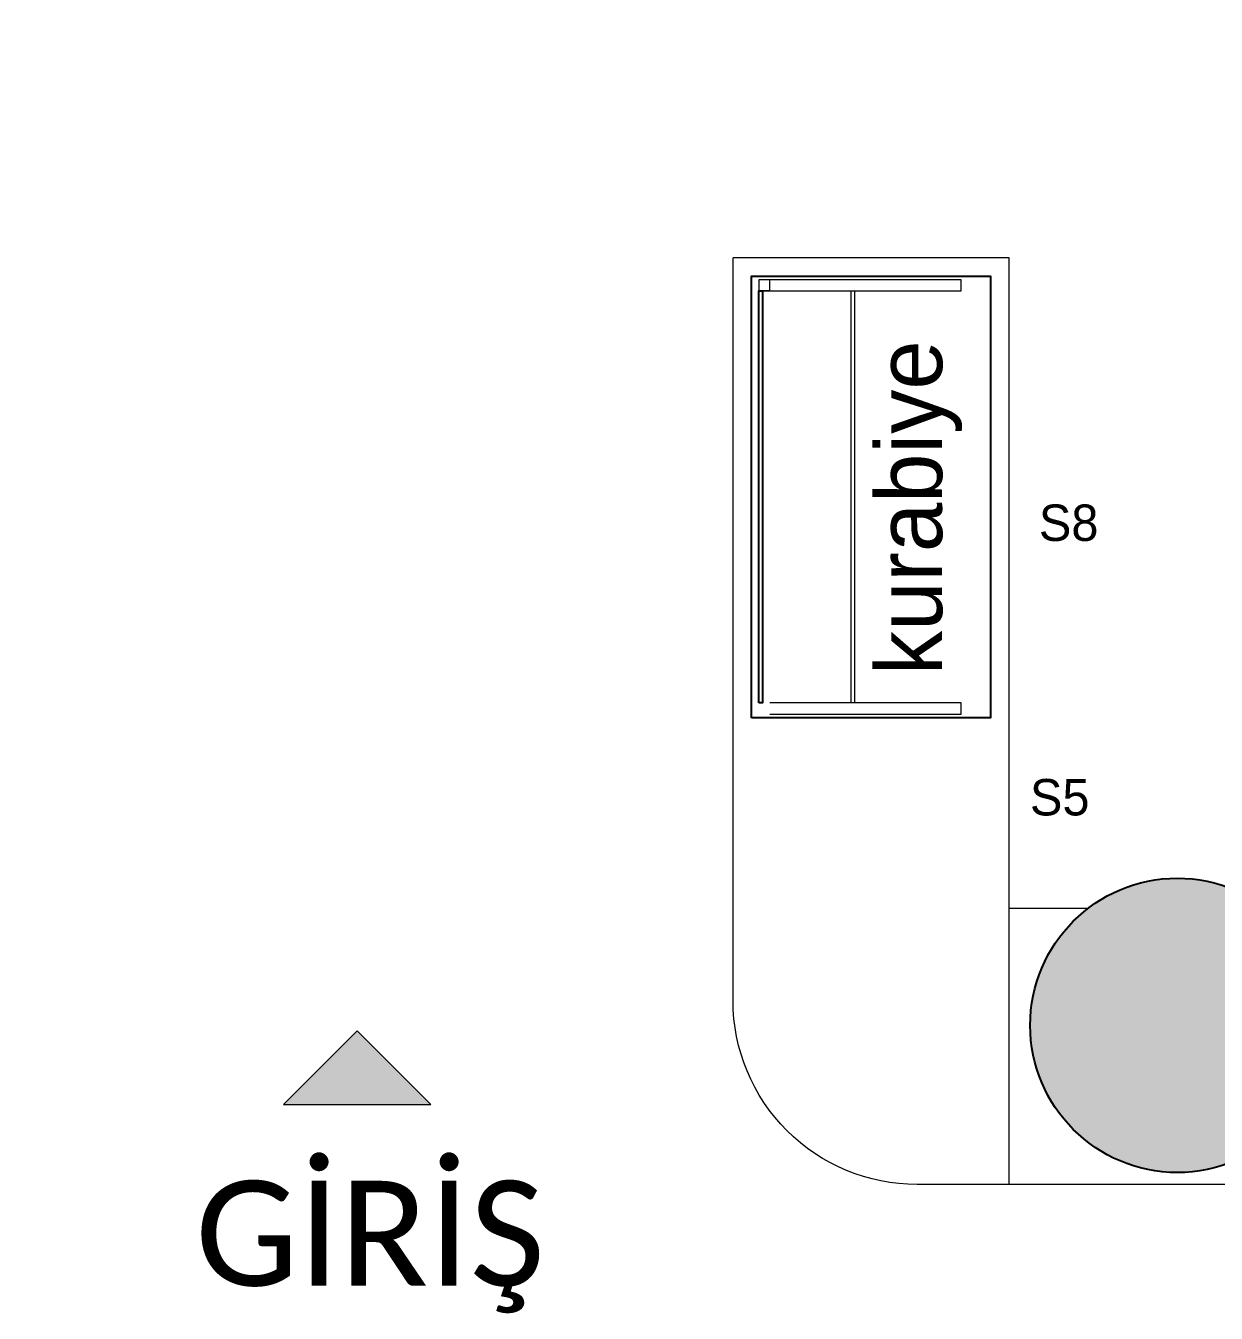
# Model space of a CAD drawing. Header units: centimetres. Extents: x -72470 to -43129, y -18750 to -16337.
# Drawn here: x -63095.8 to -62772.2, y -18137.7 to -17787.8 of the extents above; entities that cross this region are included whole.
import ezdxf

# ---------------------------------------------------------------- set-up
doc = ezdxf.new("R2010")
doc.units = ezdxf.units.CM
doc.header["$MEASUREMENT"] = 0
doc.linetypes.add('DUZ', pattern=[0])
doc.layers.get('0').update_dxf_attribs({"linetype": 'DUZ', "lineweight": 0})
for name, color, linetype in [('11-021_500-BLOK B-str_zemin_kat$0$2DKOLON', 4, 'Continuous'), ('11-021_500-BLOK B-str_zemin_kat$0$2DTARAMA1', 253, 'Continuous'), ('CAM', 4, 'Continuous')]:
    doc.layers.add(name, color=color, linetype=linetype)
doc.layers.add('TEFRIS', color=30, linetype='Continuous', lineweight=9)
doc.styles.get("Standard").update_dxf_attribs({"font": 'candara.ttf'})
doc.styles.add('TAKSİM', font='GOTHIC.TTF', dxfattribs={"height": 20})

msp = doc.modelspace()

# ---------------------------------------------------------------- hatches: boundary and pattern name
at = {"layer": '11-021_500-BLOK B-str_zemin_kat$0$2DTARAMA1'}
h = msp.add_hatch(dxfattribs=at)
h.set_pattern_fill('ANSI33', color=256, scale=100)
h.set_pattern_definition([(45, (-421164.15, -192690.207), (-17.6776695, 17.6776695), []), (45, (-421146.472, -192690.207), (-17.6776695, 17.6776695), [12.5, -6.25])])
edge = h.paths.add_edge_path()
edge.add_arc((-61102.81, -17219.44), 40, 0, 360)
edge = h.paths.add_edge_path()
edge.add_arc((-61942.81, -17219.44), 40, 0, 360)
edge = h.paths.add_edge_path()
edge.add_arc((-62782.81, -17219.44), 40, 0, 360)
edge = h.paths.add_edge_path()
edge.add_arc((-63622.81, -17219.44), 40, 0, 360)
h.paths.add_polyline_path([(-62490.34, -17053.77), (-62316.58, -17053.77), (-62316.58, -17007.82), (-62490.34, -17007.82)], flags=9)
h.paths.add_polyline_path([(-61637.13, -17053.8), (-61463.37, -17053.8), (-61463.37, -17007.82), (-61637.13, -17007.82)], flags=9)
h.paths.add_polyline_path([(-63330.35, -17053.8), (-63175.23, -17053.8), (-63175.23, -17007.82), (-63330.35, -17007.82)], flags=9)
edge = h.paths.add_edge_path()
edge.add_arc((-64462.81, -17219.44), 40, 0, 360)
edge = h.paths.add_edge_path()
edge.add_arc((-62782.81, -18059.44), 40, 0, 360)
edge = h.paths.add_edge_path()
edge.add_arc((-61942.81, -18059.44), 40, 0, 360)
edge = h.paths.add_edge_path()
edge.add_arc((-61102.81, -18059.44), 40, 0, 360)
at = {"layer": 'TEFRIS', "linetype": 'Continuous'}
h = msp.add_hatch(color=0, dxfattribs=at)
h.dxf.hatch_style = 1
h.set_gradient(color1=(255, 0, 0), color2=(255, 255, 0), tint=1)
h.paths.add_polyline_path([(-63005.73, -18060.94), (-63025.73, -18080.94), (-62985.73, -18080.94)])

# ---------------------------------------------------------------- linework, layer by layer
for points in [[(-62893.56, -17859.82), (-62896.56, -17859.82), (-62893.56, -17859.82), (-62893.56, -17856.82), (-62896.56, -17856.82), (-62896.56, -17859.82)], [(-62893.56, -17859.82), (-62841.56, -17859.82), (-62841.56, -17856.82), (-62893.56, -17856.82)], [(-62893.56, -17974.82), (-62841.56, -17974.82), (-62841.56, -17971.82), (-62893.56, -17971.82)]]:
    msp.add_lwpolyline(points)
at = {"layer": '11-021_500-BLOK B-str_zemin_kat$0$2DKOLON', "linetype": 'Continuous'}
msp.add_circle((-62782.81, -18059.44), 40, dxfattribs=at)
at = {"layer": 'CAM'}
msp.add_lwpolyline([(-62898.56, -17975.82), (-62898.56, -17855.82), (-62833.56, -17855.82), (-62833.56, -17975.82)], close=True, dxfattribs=at)
msp.add_lwpolyline([(-62896.56, -17971.82), (-62896.56, -17859.82), (-62895.56, -17859.82), (-62895.56, -17971.82), (-62896.56, -17971.82)], dxfattribs=at)
at = {"layer": 'TEFRIS', "color": 0, "linetype": 'Continuous'}
for p, q in [((-62828.56, -17850.82), (-62903.56, -17850.82)), ((-62828.56, -18102.7), (-62828.56, -17850.82)), ((-62871.56, -17859.82), (-62871.56, -17971.82)), ((-62870.56, -17859.82), (-62870.56, -17971.82)), ((-62807.15, -18027.7), (-62828.56, -18027.7))]:
    msp.add_line(p, q, dxfattribs=at)
msp.add_lwpolyline([(-62353.56, -18102.7), (-62853.56, -18102.7, -0.414214), (-62903.56, -18052.7), (-62903.56, -17850.82)], format="xyb", dxfattribs=at)
for points in [[(-63025.73, -18080.94), (-62985.73, -18080.94), (-63005.73, -18060.94)], [(-63025.73, -18080.94), (-63005.73, -18060.94)]]:
    msp.add_lwpolyline(points, dxfattribs=at)
msp.add_lwpolyline([(-63005.73, -18060.94), (-63025.73, -18080.94), (-62985.73, -18080.94)], close=True, dxfattribs=at)

# ---------------------------------------------------------------- texts
at = {"style": 'TAKSİM'}
msp.add_text('kurabiye', height=18, rotation=90, dxfattribs=at).set_placement((-62846.74, -17964.25))
for s, p in [('S8', (-62820.45, -17927.78, 0)), ('S5', (-62822.88, -18002.39, 0))]:
    msp.add_text(s, height=9.9, dxfattribs=at).set_placement(p)
at = {"layer": 'TEFRIS', "color": 0, "linetype": 'Continuous', "insert": (-63049.73, -18101.69), "char_height": 28.529, "attachment_point": 1}
msp.add_mtext_dynamic_manual_height_columns('GİRİŞ ', width=559, gutter_width=570.58, heights=[0], dxfattribs=at)

doc.saveas('drawing.dxf')
